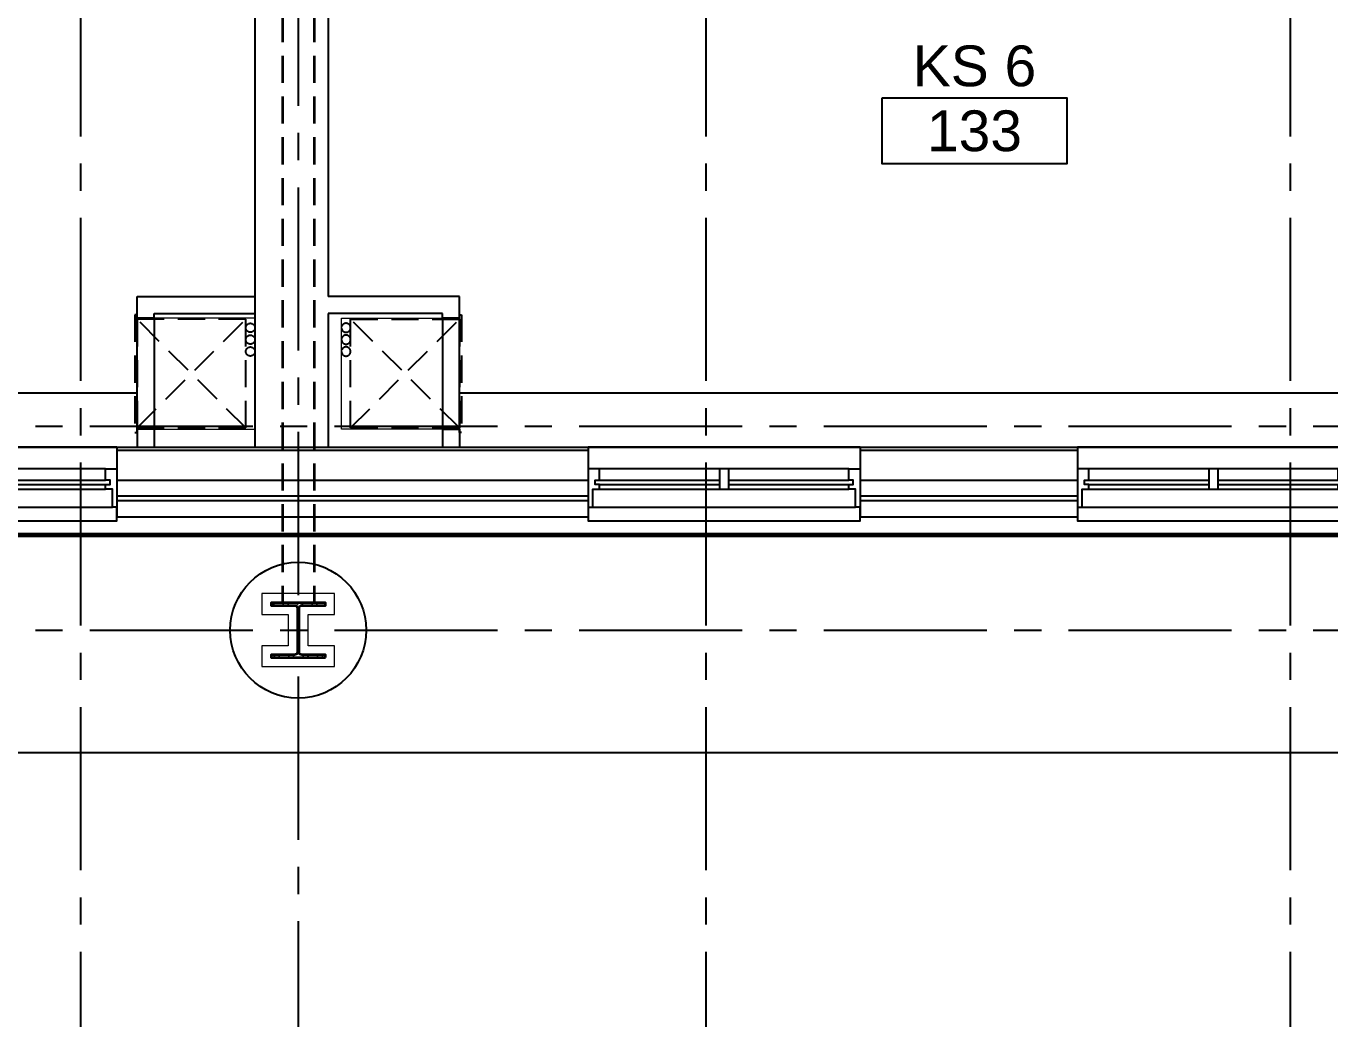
# Model space of a CAD drawing. Header units: inches. Extents: x -3700 to 367, y -844 to 2341.
# Drawn here: x -624.1 to -336.3, y -85.8 to 133.3 of the extents above; entities that cross this region are included whole.
import ezdxf
from ezdxf.enums import TextEntityAlignment as Align

# ---------------------------------------------------------------- set-up
doc = ezdxf.new("R2010")
doc.units = ezdxf.units.IN
doc.header["$LTSCALE"] = 48
doc.header["$MEASUREMENT"] = 0
for name, pattern in [('1112 - 0-Base$0$CENTER2', [1.125, 0.75, -0.125, 0.125, -0.125]), ('1112 - 0-Base$0$HIDDEN', [0.375, 0.25, -0.125]), ('1112 - 0-Base$0$HIDDEN2', [0.1875, 0.125, -0.0625]), ('PHANTOM2', [1.25, 0.625, -0.125, 0.125, -0.125, 0.125, -0.125])]:
    doc.linetypes.add(name, pattern=pattern)
for name, color, linetype, lineweight in [('1112 - 0-Base$0$A-Detl-Hatch', 1, 'Continuous', 18), ('1112 - 0-Base$0$S-Detl-Hatch', 1, 'Continuous', 18), ('1112 - 0-Base$0$S-Detl-Wide', 3, 'Continuous', 35)]:
    doc.layers.add(name, color=color, linetype=linetype, lineweight=lineweight)
for name, color, linetype in [('1112 - 0-Base$0$A-Door-Head', 8, 'Continuous'), ('1112 - 0-Base$0$A-Flor-Soffit', 4, 'Continuous'), ('1112 - 0-Base$0$A-Glaz', 6, 'Continuous'), ('1112 - 0-Base$0$A-Glaz-Sill', 8, 'Continuous'), ('1112 - 0-Base$0$A-Grid(3-32)', 8, '1112 - 0-Base$0$CENTER2'), ('1112 - 0-Base$0$A-HVAC', 6, '1112 - 0-Base$0$HIDDEN2'), ('1112 - 0-Base$0$A-Tag-Rm(3-32)', 2, 'Continuous'), ('1112 - 0-Base$0$A-Wall-Full', 3, 'Continuous'), ('1112 - 0-Base$0$A-Wall-Hatch', 15, 'Continuous'), ('A-Clng-Fixture', 3, 'Continuous')]:
    doc.layers.add(name, color=color, linetype=linetype)
doc.layers.add('1112 - 0-Base$0$G-Anno-Nplt', color=140, linetype='Continuous', lineweight=18, plot=False)
doc.styles.add('1112 - 0-Base$0$Standard', font='arial.ttf')

# ---------------------------------------------------------------- blocks, each defined once
blk = doc.blocks.new('1112 - 0-Base$0$EXTERIOR WINDOW')
at = {"layer": '1112 - 0-Base$0$A-Glaz'}
for p, q in [((3829.829362327313, -10349.67309906842), (3856.329004316201, -10349.67309906842)), ((3858.329004316201, -10349.67309906842), (3884.828646305094, -10349.67309906842)), ((3829.829362327313, -10350.67309906842), (3856.329004316201, -10350.67309906842)), ((3829.829362327309, -10351.67309906842), (3884.828646305094, -10351.67309906842)), ((3858.329004316201, -10350.67309906842), (3884.828646305094, -10350.67309906842))]:
    blk.add_line(p, q, dxfattribs=at)
for points in [[(3829.829362327309, -10349.67309906842), (3829.829362327309, -10347.17309906842), (3827.329004316201, -10347.17309906842), (3827.329563196174, -10355.67290545076), (3828.329370134987, -10355.67282417339), (3828.329370134987, -10351.67309906842), (3829.829362327309, -10351.67309906842), (3829.829362327309, -10350.67309906842), (3828.829362327309, -10350.67309906842), (3828.829362327309, -10349.67309906842), (3829.829362327309, -10349.67309906842)], [(3884.828646305094, -10349.67309906842), (3884.828646305094, -10347.17309906842), (3887.329004316201, -10347.17309906842), (3887.328445436229, -10355.67290545076), (3886.328638497416, -10355.67282417339), (3886.328638497416, -10351.67309906842), (3884.828646305094, -10351.67309906842), (3884.828646305094, -10350.67309906842), (3885.828646305094, -10350.67309906842), (3885.828646305094, -10349.67309906842), (3884.828646305094, -10349.67309906842)]]:
    blk.add_lwpolyline(points, dxfattribs=at)
blk.add_lwpolyline([(3858.329004316201, -10347.17309906842), (3856.329004316201, -10347.17309906842), (3856.329004316201, -10351.67309906842), (3858.329004316201, -10351.67309906842)], close=True, dxfattribs=at)
at = {"layer": '1112 - 0-Base$0$A-Glaz-Sill'}
for p, q in [((3887.329004316201, -10342.423122661), (3827.329004316201, -10342.42315533231)), ((3884.828646305094, -10347.17309906842), (3829.829362327309, -10347.17309906842)), ((3828.329370134987, -10355.67282417339), (3886.328638497416, -10355.67290812171))]:
    blk.add_line(p, q, dxfattribs=at)
blk.add_lwpolyline([(3827.329563196174, -10355.67290545076), (3827.329563196174, -10358.67290545076), (3887.328343820867, -10358.67288643177), (3887.328445436229, -10355.67290545076)], dxfattribs=at)
blk = doc.blocks.new('1112 - 0-Base$0$1ST FLOOR CORE & SHELL')
at = {"layer": '1112 - 0-Base$0$A-Flor-Soffit'}
blk.add_lwpolyline([(2320.999396693038, -8520.750000000002), (2316.499396693042, -8520.750000000002), (2316.499396693042, -9228.750000000002), (3108.874396693056, -9228.750000000002), (3108.874396693056, -9224.750000000002), (4240.499396693056, -9224.750000000002), (4240.499396693056, -9222.625000000002), (4656.874396693027, -9222.625000000002), (4656.874396693027, -9224.750000000002), (5704.499396088413, -9224.75000135396), (5704.499396088413, -8756.750000015505), (5699.999396693202, -8756.750000015505)], dxfattribs=at)
at = {"layer": '1112 - 0-Base$0$A-Wall-Full'}
for p, q in [((5080.499396693041, -9157.375), (5184.500616068348, -9157.375)), ((5080.499398848422, -9157.374967328684), (5080.499398848422, -9172.75)), ((5184.500616068348, -9157.375), (5184.500616068348, -9172.75)), ((5244.500616068348, -9157.375), (5292.500616068348, -9157.375)), ((5244.501276563682, -9157.374967328684), (5244.501276563682, -9172.75)), ((5292.500616068348, -9157.375), (5292.500616068348, -9172.75)), ((5080.499396693043, -9172.75), (5184.500616068348, -9172.750000000002)), ((5244.500616068348, -9172.750000000002), (5292.500616068348, -9172.75))]:
    blk.add_line(p, q, dxfattribs=at)
blk.add_circle((5120.499396693043, -9197.75), 15, dxfattribs=at)
at = {"layer": '1112 - 0-Base$0$A-Wall-Hatch'}
for p, q in [((5080.499396693043, -9158.000000000002), (5184.500616068348, -9158.000000000002)), ((5244.500616068348, -9158.000000000002), (5292.500616068348, -9158)), ((5080.499396693043, -9164.624999999998), (5184.500616068348, -9164.624999999998)), ((5244.500616068348, -9164.624999999998), (5292.500616068348, -9164.625)), ((5080.499396693043, -9168.124999999984), (5184.500616068348, -9168.124999999976)), ((5080.499396693043, -9169.125), (5184.500616068348, -9169.125000000002)), ((5244.500616068348, -9168.124999999973), (5292.500616068348, -9168.124999999969)), ((5244.500616068348, -9169.125000000002), (5292.500616068348, -9169.125))]:
    blk.add_line(p, q, dxfattribs=at)
for p in [(1193.170394532221, 1185.048155332312), (1357.171052872175, 1185.048155332312), (1465.170394532219, 1185.048155332312)]:
    blk.add_blockref('1112 - 0-Base$0$EXTERIOR WINDOW', p)
blk = doc.blocks.new('*U22')
at = {"layer": '1112 - 0-Base$0$A-Detl-Hatch'}
h = blk.add_hatch(dxfattribs=at)
h.set_pattern_fill('ANSI32', color=256, scale=6, style=0)
h.set_pattern_definition([(45, (0, -6.06), (-1.590990257669732, 1.590990257669732), []), (45, (1.06066017, -6.06), (-1.590990257669732, 1.590990257669732), [])])
edge = h.paths.add_edge_path()
edge.add_line((6, -12.12), (6, -11.515))
edge.add_line((6, -11.515), (0.7949999999999999, -11.515))
edge.add_arc((0.7949999999999998, -10.915), 0.6000000000000014, 180.0000000000002, 270, ccw=False)
edge.add_line((0.195, -10.915), (0.195, -1.205))
edge.add_arc((0.7949999999999998, -1.205), 0.5999999999999999, 90, 180, ccw=False)
edge.add_line((0.7949999999999999, -0.6050000000000004), (6, -0.6050000000000004))
edge.add_line((6, -0.6050000000000004), (6, 0))
edge.add_line((6, 0), (-6, 0))
edge.add_line((-6, 0), (-6, -0.6050000000000004))
edge.add_line((-6, -0.6050000000000004), (-0.7949999999999999, -0.6050000000000004))
edge.add_arc((-0.7949999999999998, -1.205), 0.5999999999999996, 0, 90, ccw=False)
edge.add_line((-0.195, -1.205), (-0.195, -10.915))
edge.add_arc((-0.7949999999999998, -10.915), 0.5999999999999999, 270, 359.99999999999983, ccw=False)
edge.add_line((-0.7949999999999999, -11.515), (-6, -11.515))
edge.add_line((-6, -11.515), (-6, -12.12))
edge.add_line((-6, -12.12), (6, -12.12))
at = {"color": 0, "linetype": 'ByBlock'}
blk.add_lwpolyline([(6, -12.12), (6, -11.515), (0.7949999999999999, -11.515, -0.414213562373095), (0.195, -10.915), (0.195, -1.205, -0.414213562373095), (0.7949999999999999, -0.6050000000000004), (6, -0.6050000000000004), (6, 0), (-6, 0), (-6, -0.6050000000000004), (-0.7949999999999999, -0.6050000000000004, -0.414213562373095), (-0.195, -1.205), (-0.195, -10.915, -0.414213562373095), (-0.7949999999999999, -11.515), (-6, -11.515), (-6, -12.12)], format="xyb", close=True, dxfattribs=at)
blk = doc.blocks.new('1112 - 0-Base$0$W12X65')
at = {"layer": '1112 - 0-Base$0$S-Detl-Hatch'}
blk.add_lwpolyline([(13860.59476888933, -7310.277745052937), (13860.59476888933, -7305.672745052938), (13854.78976888933, -7305.672745052938), (13854.78976888933, -7298.762745052937), (13860.59476888933, -7298.762745052937), (13860.59476888933, -7294.157745052938), (13844.59476888933, -7294.157745052938), (13844.59476888933, -7298.762745052937), (13850.39976888933, -7298.762745052937), (13850.39976888933, -7305.672745052938), (13844.59476888933, -7305.672745052938), (13844.59476888933, -7310.277745052937)], close=True, dxfattribs=at)
at = {"layer": '1112 - 0-Base$0$S-Detl-Wide'}
blk.add_blockref('*U22', (13852.59476888933, -7296.157745052938), dxfattribs=at)
blk = doc.blocks.new('1112 - 0-Base$0$1ST FLOOR - STRUCTURAL GRID')
at = {"layer": '1112 - 0-Base$0$A-Grid(3-32)'}
for p, q in [((5072.49939669304, -9520.748838841124), (5072.49939669304, -7426.007197794597)), ((5120.499396693043, -7426.007197794599), (5120.499396693043, -9520.748838841124)), ((5210.499396693041, -9520.748838841124), (5210.499396693041, -7426.007197794599)), ((5339.499396693043, -9520.748838841124), (5339.499396693041, -7426.007197794599)), ((2104.499396678264, -9152.75), (5927.384439320809, -9152.75)), ((2104.499396678264, -9197.75), (5927.384439320809, -9197.75))]:
    blk.add_line(p, q, dxfattribs=at)
at = {"layer": '1112 - 0-Base$0$S-Detl-Wide', "linetype": '1112 - 0-Base$0$HIDDEN2'}
for p, q in [((5116.999396693043, -8998.945000000002), (5116.999396693043, -9191.689999999999)), ((5123.999396693043, -8998.945000000002), (5123.999396693043, -9191.689999999999))]:
    blk.add_line(p, q, dxfattribs=at)
blk.add_blockref('1112 - 0-Base$0$W12X65', (-8732.095372196283, -1895.532254947062))
blk = doc.blocks.new('1112 - 0-Base$0$HVAC UNIT NICHE')
at = {"layer": '1112 - 0-Base$0$A-Door-Head'}
blk.add_lwpolyline([(4, 0), (28.5, 0), (28.5, -3.75), (4, -3.75)], close=True, dxfattribs=at)
at = {"layer": '1112 - 0-Base$0$A-HVAC'}
for p, q in [((4.25, 0), (28.25, -24)), ((4.25, -24), (28.25, 0))]:
    blk.add_line(p, q, dxfattribs=at)
for points in [[(3.25, 0), (29.25, 0), (29.25, 0.5), (3.25, 0.5)], [(4.25, -24), (28.25, -24), (28.25, 0), (4.25, 0)]]:
    blk.add_lwpolyline(points, close=True, dxfattribs=at)
for centre in [(21.13149404000433, -24.99996672193265), (23.74759992826148, -24.99996672193265), (26.36370581651863, -24.99996672193265)]:
    blk.add_circle(centre, 1, dxfattribs=at)
at = {"layer": '1112 - 0-Base$0$A-Wall-Full'}
for p, q in [((4, 0), (0, 0)), ((4, -3.75), (4, 0)), ((28.5, 0), (33.25, 0)), ((28.5, -3.75), (28.5, 0)), ((33.25, 0), (33.25, -26)), ((4, -3.75), (0, -3.75)), ((28.5, -3.75), (29.5, -3.75)), ((29.5, -3.75), (29.5, -26))]:
    blk.add_line(p, q, dxfattribs=at)
at = {"layer": '1112 - 0-Base$0$G-Anno-Nplt'}
blk.add_lwpolyline([(4, 0), (4, -26), (28.5, -26), (28.5, 0)], close=True, dxfattribs=at)
blk = doc.blocks.new('1112 - 0-Base$0$King Studio 5 -31')
at = {"layer": '1112 - 0-Base$0$A-Flor-Soffit'}
blk.add_line((288.4399999999951, -216.6249999999982), (22.43999999999687, -216.6249999999982), dxfattribs=at)
at = {"layer": '1112 - 0-Base$0$A-Wall-Full'}
blk.add_line((-3.560000000003129, -6), (-3.560000000003129, -228.6249999999982), dxfattribs=at)
at = {"layer": '1112 - 0-Base$0$G-Anno-Nplt'}
blk.add_line((-17.32376715650571, -228.6249999999982), (315.3237671565021, -228.6249999999982), dxfattribs=at)
blk.add_lwpolyline([(86.88065833995279, -228.6249999999982), (26.88065833995279, -228.6249999999982), (26.88065833995279, -244.8747310994604), (86.88065833995279, -244.8747310994604)], close=True, dxfattribs=at)
at = {"xscale": -1, "rotation": 270}
blk.add_blockref('1112 - 0-Base$0$HVAC UNIT NICHE', (22.43999999999687, -228.6249999999982), dxfattribs=at)
blk = doc.blocks.new('1112 - 0-Base$0$Rm Tag')
blk.add_lwpolyline([(-0.2123981095694489, 0.07589473110726885), (0.2123981095694489, 0.07589473110726885), (0.2123981095694489, -0.07589473110715517), (-0.2123981095694489, -0.07589473110715517)], close=True)
at = {"style": '1112 - 0-Base$0$Standard'}
for p in [(0, 0.2858456260896673), (0, 0.1492807692377482), (0, 0)]:
    blk.add_attdef('XXX', text='', height=0.09375, dxfattribs=at).set_placement(p, align=Align.MIDDLE_CENTER)
blk = doc.blocks.new('1112 - 0-Base$0$King Studio 6')
at = {"layer": '1112 - 0-Base$0$A-Flor-Soffit'}
blk.add_line((35.55999999999949, -216.6249999999982), (291.7499999999982, -216.6249999999968), dxfattribs=at)
at = {"layer": '1112 - 0-Base$0$A-Wall-Full'}
for p, q in [((6.625, -81.12499999999818), (6.625, -195.3749999999982)), ((9.55999999999949, -195.3749999999982), (6.625, -195.3749999999982)), ((9.55999999999949, -199.1249999999982), (6.625, -199.1249999999982)), ((6.625, -199.1249999999982), (6.625, -228.6249999999982))]:
    blk.add_line(p, q, dxfattribs=at)
at = {"layer": '1112 - 0-Base$0$G-Anno-Nplt'}
blk.add_line((6.625, -228.6249999999982), (315.3237671565021, -228.6249999999982), dxfattribs=at)
for points in [[(64.00121937530457, -228.6249999996917), (123.9999999999982, -228.6249999996917), (123.9999999999982, -244.8747310994604), (64.00121937530457, -244.8747310994604)], [(172.0012193753046, -228.6249999993333), (231.9993416600428, -228.6249999993333), (231.9993416600428, -244.8747310994604), (172.0012193753046, -244.8747310994604)]]:
    blk.add_lwpolyline(points, close=True, dxfattribs=at)
at = {"xscale": -1, "rotation": 270}
blk.add_blockref('1112 - 0-Base$0$HVAC UNIT NICHE', (35.55999999999949, -228.6249999999982), dxfattribs=at)

msp = doc.modelspace()

# ---------------------------------------------------------------- linework, layer by layer
at = {"color": 11}
msp.add_lwpolyline([(-865.5600000001541, 226.9999999999966), (-865.5600000001541, 40.37499999999841), (0.125000000001819, 40.37499999999841), (0.125000000001819, 253.6249999999966), (-39.87499999999636, 253.7461556468736), (-39.87499999999636, 268.9999999999966), (-715.7949717059473, 268.9999999999948), (-715.7949717059473, 263.0516537444385), (-856.5500000001557, 262.9999999999966), (-856.5500000001557, 226.9999999999966), (-865.5600000001541, 226.9999999999966)], dxfattribs=at)
at = {"layer": 'A-Clng-Fixture', "linetype": 'PHANTOM2', "ltscale": 0.5, "const_width": 1}
msp.add_lwpolyline([(-892.0000000001546, 20.99999999999841), (15.50000000000182, 21.00000000000477)], dxfattribs=at)

# ---------------------------------------------------------------- block references
at = {"linetype": '1112 - 0-Base$0$HIDDEN'}
msp.add_blockref('1112 - 0-Base$0$1ST FLOOR - STRUCTURAL GRID', (-5684.4993966932, 9197.75), dxfattribs=at)
for name, p in [('1112 - 0-Base$0$1ST FLOOR CORE & SHELL', (-5684.4993966932, 9197.75)), ('1112 - 0-Base$0$King Studio 6', (-564.0000000001564, 268.9999999999968))]:
    msp.add_blockref(name, p)
at = {"xscale": -1}
msp.add_blockref('1112 - 0-Base$0$King Studio 5 -31', (-577.120000000159, 268.9999999999968), dxfattribs=at)
at = {"layer": '1112 - 0-Base$0$A-Tag-Rm(3-32)'}
ref = msp.add_blockref('1112 - 0-Base$0$Rm Tag', (-414.7550044704458, 110.227665422281), dxfattribs=dict(at, xscale=96, yscale=96, zscale=96))
ref.add_attrib('XXX', 'KS 6', dxfattribs={"layer": '0', "height": 9, "style": '1112 - 0-Base$0$Standard'}).set_placement((-414.7550044704458, 124.5586192691048), align=Align.MIDDLE_CENTER)
ref.add_attrib('XXX', '133', dxfattribs={"layer": '0', "height": 9, "style": '1112 - 0-Base$0$Standard'}).set_placement((-414.7550044704458, 110.227665422281), align=Align.MIDDLE_CENTER)

doc.saveas('drawing.dxf')
